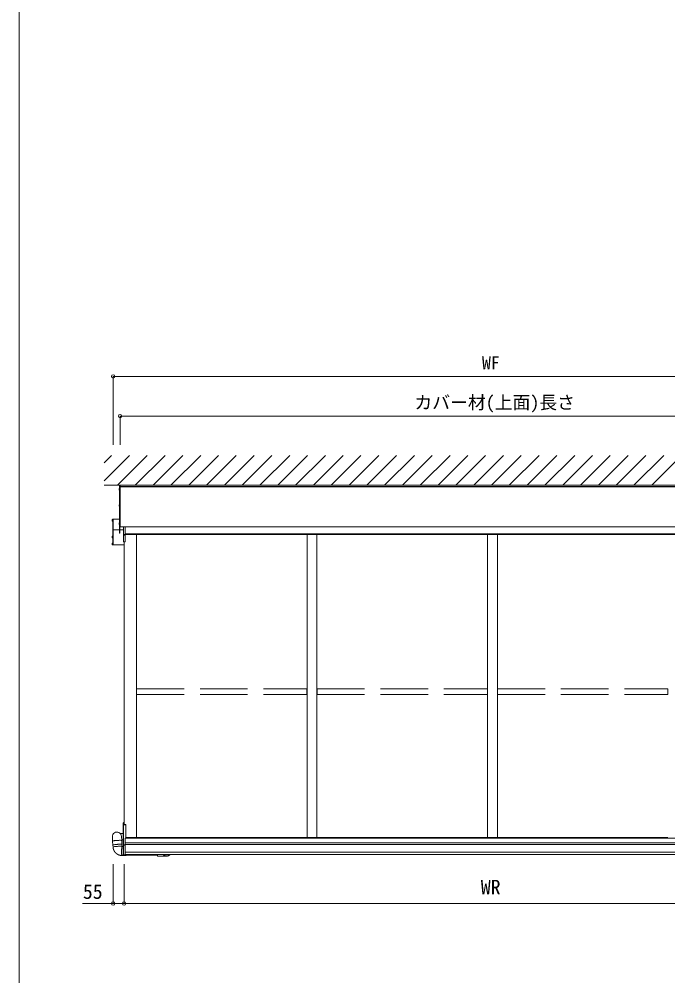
# Model space of a CAD drawing. Units: millimetres, scale not verified. Extents: x -990 to 990, y -1600 to 1603.
# Drawn here: x -990 to -662.8, y 638.7 to 1120.7 of the extents above; entities that cross this region are included whole.
import ezdxf
from ezdxf.enums import TextEntityAlignment as Align

# ---------------------------------------------------------------- set-up
doc = ezdxf.new("R2010")
doc.units = ezdxf.units.MM
doc.header["$LTSCALE"] = 8
doc.linetypes.add('DASHED3', pattern=[4, 3, -1])
for name, color, linetype, lineweight in [('0-0_0', 7, 'Continuous', 9), ('0-2_YKK_ZWAK', 4, 'Continuous', 9), ('0-5_YKK_13', 6, 'Continuous', 9)]:
    doc.layers.add(name, color=color, linetype=linetype, lineweight=lineweight)
doc.styles.add('ＭＳ ゴシック', font='')
doc.styles.get('ＭＳ ゴシック').set_extended_font_data('MS Gothic')

msp = doc.modelspace()

# ---------------------------------------------------------------- linework, layer by layer
at = {"layer": '0-0_0'}
msp.add_lwpolyline([(990, -1600), (-990, -1600), (-990, 1520)], dxfattribs=at)
at = {"layer": '0-2_YKK_ZWAK'}
for p, q in [((-947.071, 897.053), (-943.339, 900.785)), ((-947.071, 888.073), (-934.359, 900.785)), ((-940.378, 885.785), (-925.378, 900.785)), ((-931.398, 885.785), (-916.398, 900.785)), ((-922.418, 885.785), (-907.418, 900.785)), ((-913.438, 885.785), (-898.438, 900.785)), ((-904.457, 885.785), (-889.457, 900.785)), ((-895.477, 885.785), (-880.477, 900.785)), ((-886.497, 885.785), (-871.497, 900.785)), ((-877.517, 885.785), (-862.517, 900.785)), ((-868.536, 885.785), (-853.536, 900.785)), ((-859.556, 885.785), (-844.556, 900.785)), ((-850.576, 885.785), (-835.576, 900.785)), ((-841.596, 885.785), (-826.596, 900.785)), ((-832.615, 885.785), (-817.615, 900.785)), ((-823.635, 885.785), (-808.635, 900.785)), ((-814.655, 885.785), (-799.655, 900.785)), ((-805.675, 885.785), (-790.675, 900.785)), ((-796.694, 885.785), (-781.694, 900.785)), ((-787.714, 885.785), (-772.714, 900.785)), ((-778.734, 885.785), (-763.734, 900.785)), ((-769.754, 885.785), (-754.754, 900.785)), ((-760.773, 885.785), (-745.773, 900.785)), ((-751.793, 885.785), (-736.793, 900.785)), ((-742.813, 885.785), (-727.813, 900.785)), ((-733.833, 885.785), (-718.833, 900.785)), ((-724.852, 885.785), (-709.852, 900.785)), ((-715.872, 885.785), (-700.872, 900.785)), ((-706.892, 885.785), (-691.892, 900.785)), ((-697.911, 885.785), (-682.911, 900.785)), ((-688.931, 885.785), (-673.931, 900.785)), ((-679.951, 885.785), (-664.951, 900.785)), ((-670.971, 885.785), (-655.971, 900.785)), ((-555.571, 885.785), (-947.071, 885.785)), ((-939.569, 883.743), (-939.481, 883.743)), ((-939.171, 884.925), (-939.321, 884.925)), ((-939.321, 883.426), (-939.321, 884.145)), ((-939.071, 864.838), (-939.071, 885.785)), ((-939.071, 885.785), (-563.571, 885.785)), ((-563.571, 885.185), (-939.071, 885.185)), ((-563.571, 885.025), (-939.071, 885.025)), ((-939.569, 875.543), (-939.481, 875.543)), ((-939.321, 875.226), (-939.321, 875.945)), ((-943.069, 868.103), (-942.981, 868.103)), ((-942.821, 867.786), (-942.821, 868.505)), ((-942.571, 855.78), (-942.571, 868.685)), ((-939.271, 868.685), (-942.571, 868.685)), ((-937.341, 863.316), (-942.521, 863.316)), ((-939.569, 866.443), (-939.481, 866.443)), ((-939.321, 866.126), (-939.321, 866.845)), ((-939.071, 864.838), (-563.571, 864.838)), ((-937.341, 864.838), (-937.341, 861.157)), ((-936.541, 861.019), (-936.541, 864.838)), ((-943.069, 859.693), (-942.981, 859.693)), ((-942.821, 859.376), (-942.821, 860.095)), ((-937.341, 861.157), (-937.341, 860.751)), ((-937.341, 860.751), (-937.341, 857.539)), ((-937.154, 861.04), (-936.541, 861.019)), ((-566.101, 861.39), (-936.541, 861.39)), ((-566.101, 861.068), (-936.541, 861.068)), ((-936.541, 857.46), (-936.541, 860.613)), ((-930.821, 708.308), (-930.821, 861.068)), ((-844.821, 708.308), (-844.821, 861.068)), ((-839.821, 708.308), (-839.821, 861.068)), ((-753.821, 708.308), (-753.821, 861.068)), ((-748.821, 708.308), (-748.821, 861.068)), ((-943.069, 856.193), (-942.981, 856.193)), ((-942.821, 855.876), (-942.821, 856.595)), ((-942.571, 855.78), (-937.071, 855.78)), ((-936.541, 857.296), (-937.156, 857.339)), ((-937.071, 715.882), (-937.071, 857.333)), ((-936.541, 857.296), (-936.541, 857.46)), ((-937.471, 714.762), (-937.471, 715.764)), ((-937.471, 704.654), (-937.471, 714.762)), ((-937.071, 715.882), (-937.378, 715.863)), ((-937.378, 715.863), (-937.378, 714.86)), ((-936.221, 714.802), (-937.378, 714.745)), ((-937.378, 714.745), (-937.378, 704.684)), ((-937.071, 715.882), (-937.071, 714.884)), ((-936.221, 714.926), (-937.071, 714.884)), ((-936.221, 714.926), (-936.221, 714.918)), ((-936.221, 714.802), (-936.221, 708.054)), ((-942.847, 706.549), (-942.983, 708.645)), ((-938.771, 710.385), (-938.771, 710.082)), ((-938.392, 708.942), (-938.257, 706.847)), ((-942.718, 704.561), (-942.847, 706.549)), ((-942.654, 703.567), (-942.718, 704.561)), ((-937.471, 707.147), (-938.262, 707.171)), ((-938.257, 706.847), (-938.128, 704.858)), ((-938.128, 704.858), (-938.065, 703.887)), ((-938.088, 703.887), (-937.471, 703.878)), ((-937.471, 704.31), (-937.471, 704.311)), ((-937.471, 699.701), (-937.471, 704.31)), ((-936.571, 704.552), (-937.424, 704.604)), ((-937.424, 704.361), (-937.418, 704.361)), ((-937.378, 704.684), (-936.571, 704.635)), ((-937.378, 704.253), (-937.378, 699.684)), ((-937.371, 704.411), (-937.371, 704.554)), ((-936.571, 704.47), (-937.278, 704.513)), ((-937.278, 704.513), (-937.278, 704.394)), ((-936.459, 708.056), (-936.571, 708.056)), ((-566.071, 705.685), (-936.571, 705.685)), ((-566.071, 704.785), (-936.571, 704.785)), ((-936.571, 704.635), (-936.571, 704.552)), ((-936.571, 704.552), (-936.571, 704.47)), ((-936.571, 704.47), (-936.571, 699.635)), ((-930.821, 708.308), (-936.221, 708.308)), ((-566.421, 708.073), (-936.221, 708.073)), ((-844.821, 708.392), (-930.821, 708.392)), ((-844.821, 708.308), (-839.821, 708.308)), ((-753.821, 708.392), (-839.821, 708.392)), ((-753.821, 708.308), (-748.821, 708.308)), ((-662.821, 708.392), (-748.821, 708.392)), ((-936.168, 699.257), (-938.16, 699.288)), ((-937.378, 699.684), (-936.571, 699.635)), ((-936.571, 699.552), (-937.378, 699.601)), ((-566.071, 700.985), (-936.571, 700.985)), ((-566.071, 699.785), (-936.571, 699.785)), ((-936.571, 699.635), (-936.571, 699.552)), ((-920.18, 699.207), (-936.2, 699.457)), ((-915.623, 698.953), (-920.105, 699.024))]:
    msp.add_line(p, q, dxfattribs=at)
for points in [[(-939.569, 883.828), (-939.481, 883.828), (-939.481, 883.743)], [(-939.569, 875.628), (-939.481, 875.628), (-939.481, 875.543)], [(-943.069, 868.188), (-942.981, 868.188), (-942.981, 868.103)], [(-939.569, 866.528), (-939.481, 866.528), (-939.481, 866.443)], [(-943.069, 859.778), (-942.981, 859.778), (-942.981, 859.693)], [(-937.154, 860.635), (-936.541, 860.613), (-936.541, 861.019)], [(-943.069, 856.278), (-942.981, 856.278), (-942.981, 856.193)], [(-937.378, 715.864), (-937.071, 715.883), (-937.071, 715.882)], [(-937.378, 714.86), (-936.221, 714.918), (-936.221, 714.802)], [(-937.471, 710.424), (-938.771, 710.385), (-939.019, 710.385)], [(-938.257, 706.847), (-938.262, 706.859), (-938.3, 706.881), (-938.373, 706.901), (-938.481, 706.918), (-938.621, 706.931), (-938.792, 706.94), (-938.99, 706.945), (-939.213, 706.947), (-939.457, 706.945), (-939.719, 706.939), (-939.994, 706.929), (-940.277, 706.915), (-940.565, 706.898), (-940.852, 706.878), (-941.135, 706.855), (-941.409, 706.829), (-941.669, 706.802), (-941.911, 706.773), (-942.132, 706.742), (-942.329, 706.711), (-942.497, 706.68), (-942.634, 706.649), (-942.739, 706.619), (-942.809, 706.59), (-942.843, 706.562), (-942.847, 706.549)], [(-938.128, 704.858), (-938.133, 704.871), (-938.171, 704.893), (-938.244, 704.913), (-938.352, 704.929), (-938.492, 704.942), (-938.663, 704.952), (-938.861, 704.957), (-939.085, 704.959), (-939.329, 704.957), (-939.59, 704.95), (-939.865, 704.94), (-940.148, 704.927), (-940.436, 704.91), (-940.724, 704.89), (-941.006, 704.867), (-941.28, 704.841), (-941.54, 704.814), (-941.783, 704.784), (-942.004, 704.754), (-942.2, 704.723), (-942.368, 704.692), (-942.505, 704.661), (-942.61, 704.63), (-942.68, 704.601), (-942.715, 704.574), (-942.718, 704.561)], [(-938.128, 704.858), (-938.136, 704.874), (-938.179, 704.896), (-938.257, 704.915), (-938.369, 704.931), (-938.514, 704.944), (-938.689, 704.953), (-938.891, 704.958), (-939.117, 704.959), (-939.364, 704.956), (-939.628, 704.949), (-939.904, 704.939), (-940.188, 704.925), (-940.476, 704.907), (-940.763, 704.887), (-941.045, 704.863), (-941.317, 704.837), (-941.575, 704.81), (-941.815, 704.78), (-942.032, 704.75), (-942.225, 704.718), (-942.389, 704.687), (-942.522, 704.656), (-942.622, 704.626), (-942.687, 704.597), (-942.717, 704.57), (-942.718, 704.561)], [(-938.082, 703.887), (-938.115, 703.902), (-938.193, 703.921), (-938.305, 703.937), (-938.45, 703.95), (-938.624, 703.959), (-938.827, 703.964), (-939.053, 703.965), (-939.3, 703.962), (-939.563, 703.955), (-939.839, 703.945), (-940.124, 703.931), (-940.412, 703.913), (-940.699, 703.892), (-940.981, 703.869), (-941.253, 703.843), (-941.511, 703.815), (-941.75, 703.786), (-941.968, 703.756), (-942.161, 703.724), (-942.325, 703.693), (-942.458, 703.662), (-942.557, 703.632), (-942.623, 703.603), (-942.652, 703.576), (-942.654, 703.567)], [(-938.088, 703.887), (-938.097, 703.885), (-938.123, 703.854), (-938.148, 703.788), (-938.173, 703.687), (-938.198, 703.552), (-938.221, 703.387), (-938.243, 703.193), (-938.262, 702.974), (-938.28, 702.733), (-938.295, 702.474), (-938.308, 702.201), (-938.317, 701.919), (-938.324, 701.631), (-938.327, 701.342), (-938.327, 701.058), (-938.324, 700.781), (-938.318, 700.518), (-938.309, 700.271), (-938.297, 700.045), (-938.282, 699.844), (-938.264, 699.669), (-938.245, 699.526), (-938.223, 699.414), (-938.2, 699.337), (-938.176, 699.296), (-938.16, 699.288)], [(-937.371, 704.554), (-937.369, 704.554), (-937.363, 704.551), (-937.353, 704.545), (-937.34, 704.537), (-937.314, 704.522), (-937.297, 704.516), (-937.278, 704.513)], [(-936.221, 708.054), (-936.571, 708.058), (-936.571, 704.635)], [(-942.613, 703.184), (-942.616, 703.202), (-942.618, 703.221), (-942.621, 703.239), (-942.623, 703.257), (-942.626, 703.275), (-942.628, 703.293), (-942.63, 703.311), (-942.633, 703.33), (-942.635, 703.348), (-942.637, 703.366), (-942.639, 703.384), (-942.641, 703.403), (-942.642, 703.421), (-942.644, 703.439), (-942.646, 703.457), (-942.647, 703.476), (-942.649, 703.494), (-942.65, 703.512), (-942.651, 703.531), (-942.653, 703.549), (-942.654, 703.567)], [(-942.453, 702.488), (-942.458, 702.506), (-942.463, 702.523), (-942.469, 702.541), (-942.474, 702.558), (-942.479, 702.576), (-942.484, 702.593), (-942.489, 702.611), (-942.494, 702.629), (-942.499, 702.646), (-942.504, 702.664), (-942.509, 702.682), (-942.513, 702.699), (-942.518, 702.717), (-942.523, 702.735), (-942.527, 702.753), (-942.531, 702.771), (-942.536, 702.788), (-942.54, 702.806), (-942.544, 702.824), (-942.548, 702.842), (-942.552, 702.86), (-942.556, 702.878), (-942.56, 702.896), (-942.564, 702.914), (-942.568, 702.932), (-942.572, 702.949), (-942.575, 702.967), (-942.579, 702.985), (-942.582, 703.003), (-942.586, 703.021), (-942.589, 703.04), (-942.592, 703.058), (-942.595, 703.076), (-942.599, 703.094), (-942.602, 703.112), (-942.605, 703.13), (-942.607, 703.148), (-942.61, 703.166), (-942.613, 703.184)], [(-942.186, 701.825), (-942.194, 701.842), (-942.202, 701.858), (-942.21, 701.875), (-942.218, 701.891), (-942.226, 701.908), (-942.233, 701.924), (-942.241, 701.941), (-942.249, 701.958), (-942.256, 701.974), (-942.264, 701.991), (-942.271, 702.008), (-942.279, 702.025), (-942.286, 702.042), (-942.293, 702.058), (-942.301, 702.075), (-942.308, 702.092), (-942.315, 702.109), (-942.322, 702.126), (-942.329, 702.143), (-942.335, 702.16), (-942.342, 702.177), (-942.349, 702.194), (-942.356, 702.211), (-942.362, 702.228), (-942.369, 702.245), (-942.375, 702.263), (-942.381, 702.28), (-942.388, 702.297), (-942.394, 702.314), (-942.4, 702.332), (-942.406, 702.349), (-942.412, 702.366), (-942.418, 702.383), (-942.424, 702.401), (-942.43, 702.418), (-942.436, 702.436), (-942.441, 702.453), (-942.447, 702.471), (-942.453, 702.488)], [(-941.819, 701.212), (-941.83, 701.227), (-941.84, 701.242), (-941.851, 701.258), (-941.861, 701.273), (-941.871, 701.288), (-941.882, 701.303), (-941.892, 701.318), (-941.902, 701.333), (-941.912, 701.349), (-941.922, 701.364), (-941.932, 701.379), (-941.942, 701.395), (-941.952, 701.41), (-941.962, 701.426), (-941.971, 701.441), (-941.981, 701.457), (-941.991, 701.473), (-942, 701.488), (-942.01, 701.504), (-942.019, 701.52), (-942.028, 701.535), (-942.038, 701.551), (-942.047, 701.567), (-942.056, 701.583), (-942.065, 701.599), (-942.074, 701.615), (-942.083, 701.631), (-942.092, 701.647), (-942.101, 701.663), (-942.11, 701.679), (-942.118, 701.695), (-942.127, 701.711), (-942.136, 701.727), (-942.144, 701.744), (-942.153, 701.76), (-942.161, 701.776), (-942.169, 701.793), (-942.178, 701.809), (-942.186, 701.825)], [(-941.361, 700.664), (-941.374, 700.677), (-941.387, 700.691), (-941.4, 700.704), (-941.412, 700.717), (-941.425, 700.73), (-941.437, 700.744), (-941.45, 700.757), (-941.462, 700.771), (-941.475, 700.784), (-941.487, 700.798), (-941.499, 700.812), (-941.511, 700.825), (-941.523, 700.839), (-941.536, 700.853), (-941.548, 700.867), (-941.56, 700.88), (-941.571, 700.894), (-941.583, 700.908), (-941.595, 700.922), (-941.607, 700.936), (-941.619, 700.951), (-941.63, 700.965), (-941.642, 700.979), (-941.653, 700.993), (-941.665, 701.008), (-941.676, 701.022), (-941.687, 701.036), (-941.699, 701.051), (-941.71, 701.065), (-941.721, 701.08), (-941.732, 701.094), (-941.743, 701.109), (-941.754, 701.124), (-941.765, 701.138), (-941.776, 701.153), (-941.787, 701.168), (-941.798, 701.183), (-941.808, 701.198), (-941.819, 701.212)], [(-940.824, 700.194), (-940.839, 700.205), (-940.853, 700.216), (-940.868, 700.227), (-940.882, 700.238), (-940.897, 700.25), (-940.911, 700.261), (-940.926, 700.272), (-940.94, 700.284), (-940.954, 700.295), (-940.969, 700.306), (-940.983, 700.318), (-940.997, 700.33), (-941.011, 700.341), (-941.025, 700.353), (-941.039, 700.365), (-941.053, 700.377), (-941.067, 700.389), (-941.081, 700.401), (-941.095, 700.413), (-941.109, 700.425), (-941.123, 700.437), (-941.136, 700.449), (-941.15, 700.461), (-941.164, 700.473), (-941.177, 700.486), (-941.191, 700.498), (-941.204, 700.511), (-941.217, 700.523), (-941.231, 700.536), (-941.244, 700.548), (-941.257, 700.561), (-941.271, 700.574), (-941.284, 700.587), (-941.297, 700.599), (-941.31, 700.612), (-941.323, 700.625), (-941.336, 700.638), (-941.349, 700.651), (-941.361, 700.664)], [(-940.22, 699.813), (-940.236, 699.822), (-940.252, 699.83), (-940.268, 699.839), (-940.284, 699.848), (-940.3, 699.857), (-940.317, 699.866), (-940.333, 699.875), (-940.348, 699.884), (-940.364, 699.893), (-940.38, 699.902), (-940.396, 699.911), (-940.412, 699.92), (-940.428, 699.93), (-940.443, 699.939), (-940.459, 699.948), (-940.475, 699.958), (-940.49, 699.968), (-940.506, 699.977), (-940.522, 699.987), (-940.537, 699.997), (-940.553, 700.007), (-940.568, 700.016), (-940.583, 700.026), (-940.599, 700.036), (-940.614, 700.047), (-940.629, 700.057), (-940.645, 700.067), (-940.66, 700.077), (-940.675, 700.087), (-940.69, 700.098), (-940.705, 700.108), (-940.72, 700.119), (-940.735, 700.129), (-940.75, 700.14), (-940.765, 700.151), (-940.78, 700.161), (-940.795, 700.172), (-940.809, 700.183), (-940.824, 700.194)], [(-939.564, 699.531), (-939.581, 699.537), (-939.598, 699.543), (-939.616, 699.549), (-939.633, 699.555), (-939.65, 699.562), (-939.667, 699.568), (-939.684, 699.574), (-939.702, 699.581), (-939.719, 699.587), (-939.736, 699.594), (-939.753, 699.6), (-939.77, 699.607), (-939.787, 699.614), (-939.804, 699.621), (-939.821, 699.628), (-939.838, 699.635), (-939.855, 699.642), (-939.872, 699.649), (-939.889, 699.656), (-939.906, 699.663), (-939.922, 699.67), (-939.939, 699.678), (-939.956, 699.685), (-939.973, 699.693), (-939.989, 699.7), (-940.006, 699.708), (-940.023, 699.716), (-940.039, 699.723), (-940.056, 699.731), (-940.072, 699.739), (-940.089, 699.747), (-940.105, 699.755), (-940.122, 699.763), (-940.138, 699.771), (-940.155, 699.78), (-940.171, 699.788), (-940.187, 699.796), (-940.204, 699.805), (-940.22, 699.813)], [(-938.871, 699.355), (-938.889, 699.358), (-938.907, 699.361), (-938.925, 699.365), (-938.943, 699.368), (-938.961, 699.371), (-938.979, 699.375), (-938.997, 699.379), (-939.015, 699.382), (-939.033, 699.386), (-939.051, 699.39), (-939.069, 699.394), (-939.087, 699.398), (-939.105, 699.402), (-939.123, 699.406), (-939.141, 699.41), (-939.159, 699.414), (-939.176, 699.418), (-939.194, 699.423), (-939.212, 699.427), (-939.23, 699.432), (-939.248, 699.436), (-939.265, 699.441), (-939.283, 699.446), (-939.301, 699.451), (-939.318, 699.455), (-939.336, 699.46), (-939.354, 699.465), (-939.371, 699.471), (-939.389, 699.476), (-939.406, 699.481), (-939.424, 699.486), (-939.441, 699.492), (-939.459, 699.497), (-939.476, 699.503), (-939.494, 699.508), (-939.511, 699.514), (-939.529, 699.52), (-939.546, 699.525), (-939.564, 699.531)], [(-938.16, 699.288), (-938.178, 699.289), (-938.197, 699.289), (-938.215, 699.29), (-938.233, 699.29), (-938.252, 699.291), (-938.27, 699.292), (-938.288, 699.293), (-938.307, 699.293), (-938.325, 699.294), (-938.343, 699.295), (-938.361, 699.296), (-938.38, 699.297), (-938.398, 699.298), (-938.416, 699.299), (-938.435, 699.301), (-938.453, 699.302), (-938.471, 699.303), (-938.49, 699.305), (-938.508, 699.306), (-938.526, 699.308), (-938.544, 699.31), (-938.563, 699.312), (-938.581, 699.314), (-938.599, 699.316), (-938.617, 699.318), (-938.635, 699.32), (-938.654, 699.322), (-938.672, 699.324), (-938.69, 699.327), (-938.708, 699.329), (-938.726, 699.332), (-938.745, 699.334), (-938.763, 699.337), (-938.781, 699.34), (-938.799, 699.343), (-938.817, 699.346), (-938.835, 699.349), (-938.853, 699.352), (-938.871, 699.355)], [(-936.287, 699.785), (-936.272, 699.638), (-936.253, 699.494), (-936.231, 699.383), (-936.208, 699.306), (-936.184, 699.264), (-936.159, 699.259), (-936.133, 699.29), (-936.108, 699.356), (-936.083, 699.456)], [(-936.263, 699.785), (-936.255, 699.711), (-936.235, 699.588), (-936.214, 699.497), (-936.192, 699.439), (-936.168, 699.417), (-936.144, 699.43), (-936.129, 699.456)], [(-920.242, 699.785), (-920.24, 699.748), (-920.224, 699.551), (-920.207, 699.382), (-920.187, 699.243), (-920.165, 699.137), (-920.142, 699.065), (-920.118, 699.028), (-920.105, 699.024)]]:
    msp.add_lwpolyline(points, dxfattribs=at)
for points in [[(-939.171, 861.685), (-939.171, 885.785), (-939.321, 885.785), (-939.321, 861.685)], [(-939.071, 885.785), (-939.171, 885.785), (-939.171, 864.788), (-939.071, 864.788)], [(-942.671, 868.835), (-942.821, 868.835), (-942.821, 855.63), (-942.671, 855.63)], [(-942.671, 868.735), (-942.571, 868.735), (-942.571, 855.73), (-942.671, 855.73)]]:
    msp.add_lwpolyline(points, close=True, dxfattribs=at)
at = {"layer": '0-2_YKK_ZWAK', "linetype": 'DASHED3'}
for points in [[(-930.771, 780.363), (-930.771, 783.266), (-844.871, 783.266)], [(-930.771, 780.363), (-844.871, 780.363), (-844.871, 783.266)], [(-839.771, 780.363), (-839.771, 783.266), (-753.871, 783.266)], [(-839.771, 780.363), (-753.871, 780.363), (-753.871, 783.266)], [(-748.771, 780.363), (-748.771, 783.266), (-662.871, 783.266)], [(-748.771, 780.363), (-662.871, 780.363), (-662.871, 783.266)]]:
    msp.add_lwpolyline(points, dxfattribs=at)
at = {"layer": '0-2_YKK_ZWAK'}
for centre, radius, start, end in [((-939.151, 883.785), 0.42, 117.28096, 174.19227), ((-939.151, 883.785), 0.42, 185.80773, 242.71904), ((-939.337, 884.145), 0.0154, 0, 117.28096), ((-939.337, 883.426), 0.0154, 242.71904, 0), ((-939.151, 875.585), 0.42, 117.28096, 174.19227), ((-939.151, 875.585), 0.42, 185.80773, 242.71904), ((-939.337, 875.945), 0.0154, 0, 117.28096), ((-939.337, 875.226), 0.0154, 242.71904, 0), ((-942.651, 868.145), 0.42, 117.28096, 174.19227), ((-942.651, 868.145), 0.42, 185.80773, 242.71904), ((-942.837, 868.505), 0.0154, 0, 117.28096), ((-942.837, 867.786), 0.0154, 242.71904, 0), ((-942.801, 868.354), 0.02, 180, 250), ((-942.801, 867.936), 0.02, 110, 180), ((-939.151, 866.485), 0.42, 117.28096, 174.19227), ((-939.151, 866.485), 0.42, 185.80773, 242.71904), ((-939.337, 866.845), 0.0154, 0, 117.28096), ((-939.337, 866.126), 0.0154, 242.71904, 0), ((-939.301, 866.695), 0.02, 180, 250), ((-939.301, 866.276), 0.02, 110, 180), ((-942.651, 859.735), 0.42, 117.28096, 174.19227), ((-942.651, 859.735), 0.42, 185.80773, 242.71904), ((-942.837, 860.095), 0.0154, 0, 117.28096), ((-942.837, 859.376), 0.0154, 242.71904, 0), ((-942.801, 859.945), 0.02, 180, 250), ((-942.801, 859.526), 0.02, 110, 180), ((-942.651, 856.235), 0.42, 117.28096, 174.19227), ((-942.651, 856.235), 0.42, 185.80773, 242.71904), ((-942.837, 856.595), 0.0154, 0, 117.28096), ((-942.837, 855.876), 0.0154, 242.71904, 0), ((-942.801, 856.445), 0.02, 180, 250), ((-942.801, 856.026), 0.02, 110, 180), ((-937.141, 857.539), 0.2, 180, 265.94713), ((-937.371, 715.764), 0.1, 93.5, 180), ((-937.372, 714.761), 0.0991, 93.03061, 179.59347), ((-937.399, 714.89), 0.147, 240.61168, 278.4711), ((-936.779, 714.802), 0.602, 174.48476, 185.51524), ((-937.373, 715.864), 0.0049, 175.58742, 184.41258), ((-940.687, 708.793), 2.3, 3.70258, 183.70258), ((-937.421, 704.654), 0.05, 180, 266.5), ((-937.421, 704.654), 0.0498, 180.92505, 266.32946), ((-937.421, 704.311), 0.05, 93.5, 180), ((-937.422, 704.309), 0.0492, 93.52258, 179.29458), ((-937.404, 704.282), 0.0608, 107.23498, 165.58218), ((-937.274, 704.552), 0.317, 233.49421, 250.92343), ((-937.381, 704.345), 0.0408, 156.2705, 186.80453), ((-937.215, 704.389), 0.212, 193.30283, 220.02796), ((-937.421, 704.411), 0.05, 273.5, 0), ((-937.417, 704.556), 0.0461, 356.95299, 68.92196), ((-937.428, 704.394), 0.15, 289.47122, 0), ((-937.299, 704.54), 0.147, 240.61285, 278.46976), ((-937.654, 704.554), 0.379, 353.75453, 6.24547), ((-937.399, 699.829), 0.147, 240.61299, 278.46979), ((-937.371, 699.701), 0.1, 180, 266.5), ((-937.001, 699.643), 0.379, 173.75452, 186.24548), ((-915.587, 701.243), 2.29, 219.53354, 269.10432), ((-915.587, 701.243), 2.135, 223.05825, 316.94175), ((-915.587, 701.232), 2.085, 223.94153, 316.05847), ((-915.587, 701.243), 2.29, 269.10432, 320.46646)]:
    msp.add_arc(centre, radius, start, end, dxfattribs=at)
for centre, major_axis, ratio, start_param, end_param in [((-937.141, 861.157), (-0.2, 0), 0.581569, 0, 1.5097098), ((-937.141, 860.751), (-0.2, 0), 0.581569, 0, 1.5097098), ((-937.371, 715.764), (-0.1, 0), 0.992404, 4.7734755, 6.2831853), ((-937.371, 704.651), (-0.1, 0.003), 0.086742, 0.0026728, 0.1192473), ((-937.371, 704.264), (-0.0997, 0.0471), 0.165777, 0.0782244, 0.5069713), ((-937.371, 704.701), (-0.0998, -0.0474), 0.118743, 0.0602149, 1.4533502), ((-937.421, 704.261), (-0.003, 0.1), 0.036248, 0.00111, 0.2322896), ((-937.371, 704.264), (-0.0525, 0.0968), 0.124546, 0.1732325, 0.6019794), ((-937.371, 704.701), (0.0527, 0.0969), 0.026829, 3.1541311, 4.5472664)]:
    msp.add_ellipse(centre, major_axis=major_axis, ratio=ratio, start_param=start_param, end_param=end_param, dxfattribs=at)
at = {"layer": '0-5_YKK_13'}
for p, q in [((-942.571, 906.207), (-942.571, 940.767)), ((-942.571, 940.667), (-560.071, 940.667)), ((-939.071, 906.207), (-939.071, 920.767)), ((-939.071, 920.667), (-563.571, 920.667)), ((-942.571, 695.007), (-942.571, 675.007)), ((-937.071, 695.007), (-937.071, 675.007)), ((-937.071, 695.007), (-937.071, 675.007)), ((-937.071, 675.107), (-565.571, 675.107))]:
    msp.add_line(p, q, dxfattribs=at)
msp.add_lwpolyline([(-937.071, 675.107), (-942.571, 675.107), (-958.005, 675.107)], dxfattribs=at)
for centre in [(-942.571, 940.667), (-939.071, 920.667), (-942.571, 675.107), (-937.071, 675.107), (-937.071, 675.107)]:
    msp.add_circle(centre, 0.85, dxfattribs=at)

# ---------------------------------------------------------------- texts
at = {"layer": '0-5_YKK_13', "style": 'ＭＳ ゴシック'}
for s, height, p in [('WF', 6.598, (-756.601, 942.267)), ('カバー材(上面)長さ', 6.598, (-790.681, 922.267)), ('55', 7.331, (-957.855, 675.257)), ('WR', 7.331, (-757.188, 677.507))]:
    msp.add_text(s, height=height, dxfattribs=at).set_placement(p, align=Align.BOTTOM_LEFT)

doc.saveas('drawing.dxf')
